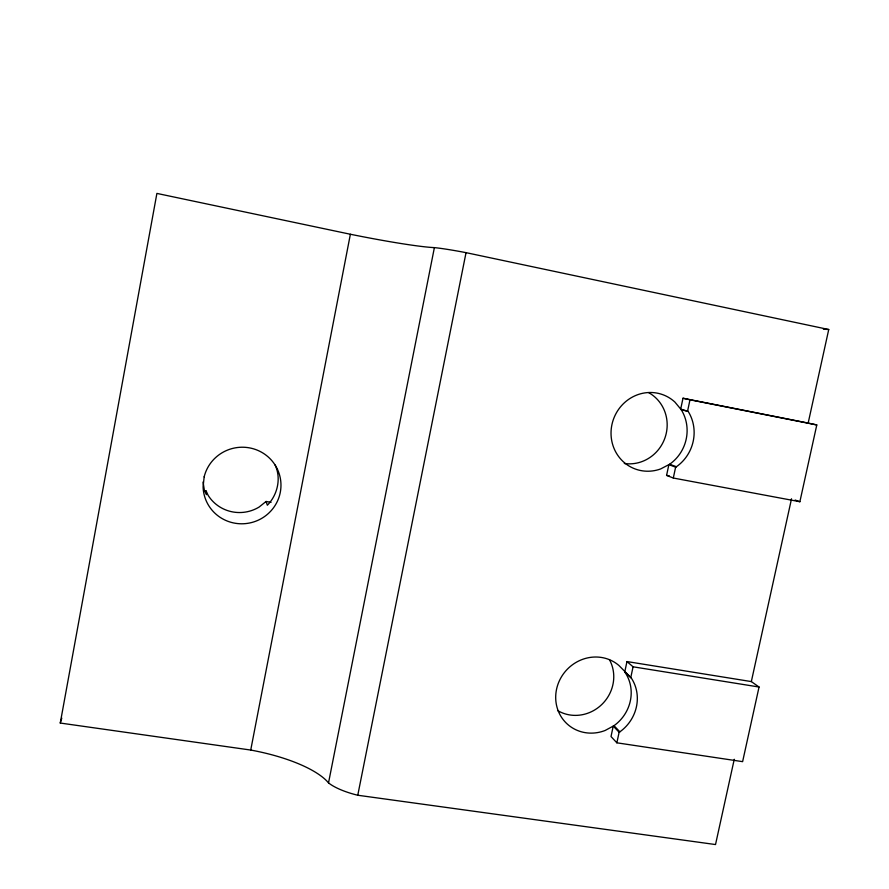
<?xml version="1.0" encoding="UTF-8"?>
<svg xmlns="http://www.w3.org/2000/svg" width="889" height="889" viewBox="0 0 889 889"><rect width="100%" height="100%" fill="white"/><g stroke="black" fill="none" stroke-linecap="round" stroke-linejoin="round"><path stroke-width="1.33" d="M734.258 759.284L715.523 844.55L357.767 795.244A43.039 13.602 11.3 0 1 328.519 782.887A92.712 30.348 9.5 0 0 250.731 750.049L60.263 723.046L156.897 193.413L350.377 234.252A95.501 6.023 11.6 0 0 434.388 247.62A44.283 2.689 11.3 0 1 466.036 252.654L828.737 329.519L808.168 423.064L682.996 398.239L680.696 409.062L688.186 411.429A40.205 38.271 -67.6 0 1 676.396 466.736L675.629 467.136L668.872 464.647L666.583 475.382L673.306 478.026L799.878 501.718L816.791 424.942L808.168 423.064M250.731 750.049L350.377 234.252M328.519 782.887L434.388 247.62M357.767 795.244L466.036 252.654M626.967 661.56L624.734 672.073L631.334 678.085A39.605 37.205 -48.9 0 1 619.877 731.825L619.122 732.225L616.866 742.815L742.615 761.651L759.05 687.019L751.338 681.585L626.967 661.56L633.068 666.806L759.05 687.019M630.79 677.474L633.068 666.806M673.306 478.026L675.629 467.136M687.653 410.774L689.986 399.794L816.791 424.942M751.338 681.585L791.521 498.785M60.263 723.046L61.797 718.112M271.067 502.341L266.078 501.474L259.099 507.063A37.116 36.438 -11.2 0 1 208.159 495.384L206.181 491.039L203.581 490.584M625.267 672.684A39.049 36.727 -48.8 0 1 613.988 725.691L605.131 730.48A39.049 36.727 -48.8 0 1 560.07 714.867A39.049 36.727 -48.8 0 1 570.36 666.417A39.049 36.727 -48.8 0 1 618.933 665.494L631.334 678.085M676.396 466.736L669.628 464.247L660.683 468.925A39.638 37.771 -67.7 0 1 615.355 451.268A39.638 37.771 -67.7 0 1 625.945 401.417A39.638 37.771 -67.7 0 1 674.884 402.05L681.23 409.707L688.186 411.429M823.381 329.186L828.737 329.519M666.583 475.382L669.306 475.893M682.996 398.239L689.986 399.794M795.11 500.04L799.878 501.718M613.988 725.691L619.877 731.825M619.122 732.225L613.232 726.091L611.021 736.537L616.866 742.815M275.112 465.014C281.424 478.282 277.557 494.973 267.345 505.23L266.078 501.474M203.048 481.994L204.37 490.217L206.381 494.64L206.181 491.039M609.398 659.605A37.482 35.371 -48.7 0 1 602.031 704.277A37.482 35.371 -48.7 0 1 557.57 710.511M648.759 392.694A38.027 36.338 -67.9 0 1 665.005 437.766A38.027 36.338 -67.9 0 1 624.3 463.48M681.23 409.707A39.638 37.771 -67.7 0 1 669.628 464.247M204.17 476.804L203.092 486.805A38.983 38.249 -12.7 0 0 259.377 519.643A38.983 38.249 -12.7 0 0 266.322 455.39A38.983 38.249 -12.7 0 0 204.17 476.804"/></g></svg>
